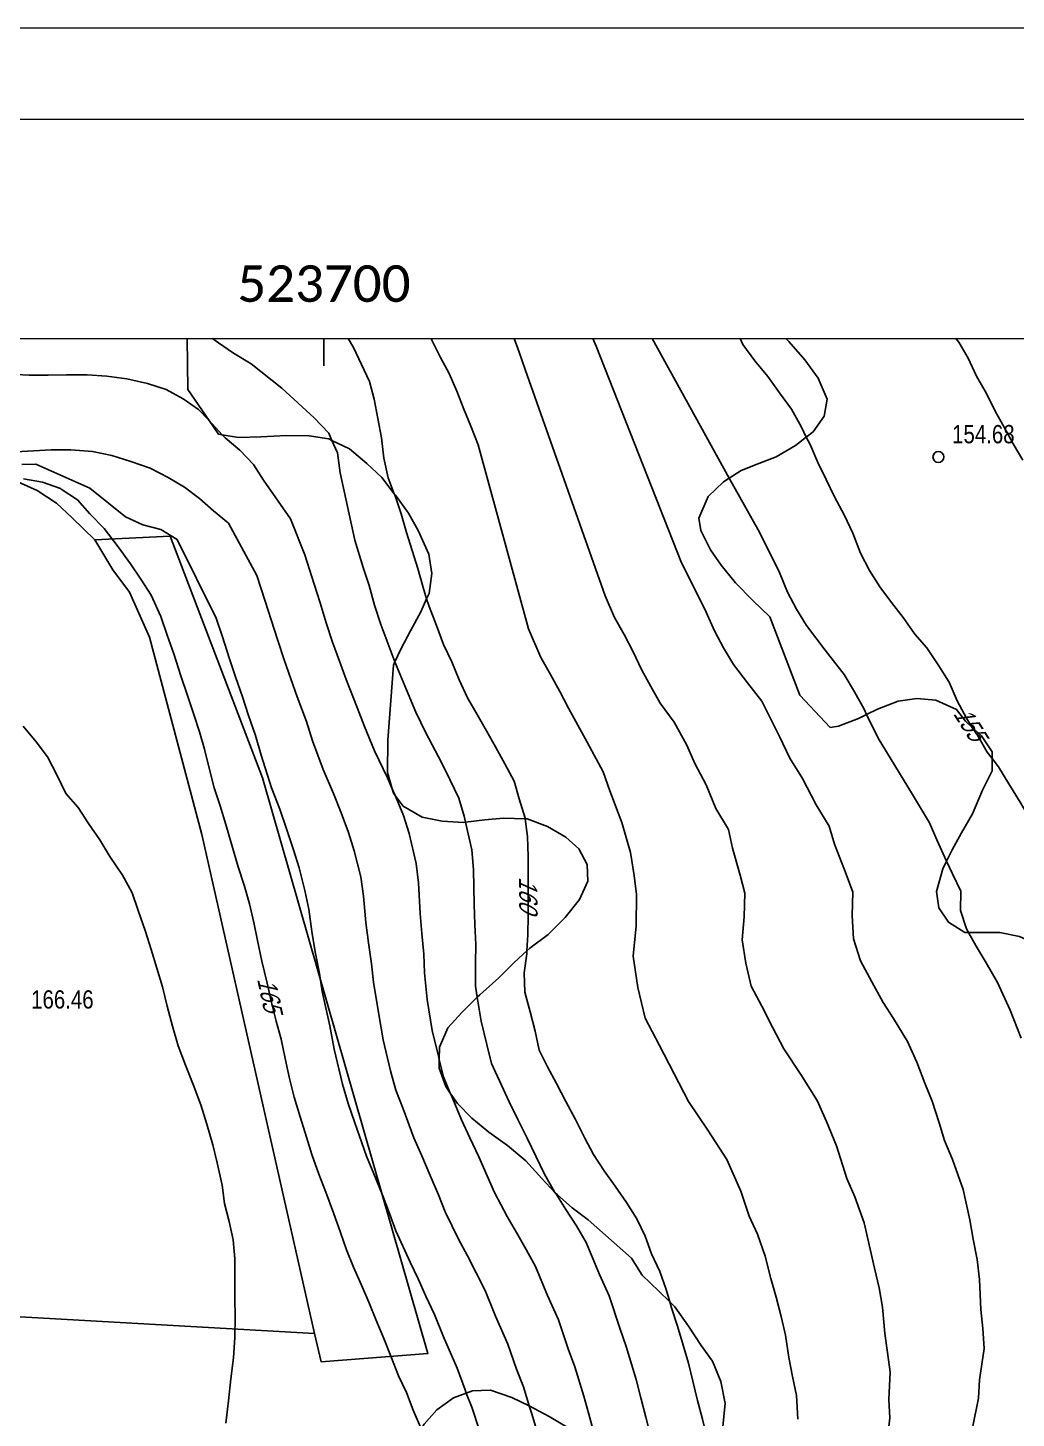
# Model space of a CAD drawing. Header units: metres. Extents: x 523239 to 523998, y 4669208 to 4669802.
# Drawn here: x 523683.8 to 523737.9, y 4669725.9 to 4669802 of the extents above; entities that cross this region are included whole.
import ezdxf
from ezdxf.enums import TextEntityAlignment as Align

# ---------------------------------------------------------------- set-up
doc = ezdxf.new("R2010")
doc.units = ezdxf.units.M
doc.header["$MEASUREMENT"] = 0
for name, color, linetype in [('031006 Cota terreno', 9, 'Continuous'), ('032011 Curva cada 1 m', 40, 'Continuous'), ('032015 Curva cada 5 m', 34, 'Continuous'), ('032022 Curva cada 1 m de baja fiabilidad', 40, 'Continuous'), ('032023 Curva cada 5 m de baja fiabilidad', 34, 'Continuous'), ('033006 Texto cota terreno', 9, 'Continuous'), ('033015 Texto curva maestra', 42, 'Continuous'), ('082001 Valla Alambrada', 7, 'ALAMBRADA'), ('102002 Zona arbolada', 3, 'MASA'), ('992007 Cuadricula', 7, 'Continuous'), ('993007 Textos cuadricula', 7, 'Continuous')]:
    doc.layers.add(name, color=color, linetype=linetype)
doc.layers.add('992006 Lineas cajetin', color=7, linetype='Continuous', lineweight=0)
doc.styles.add('Legend', font='calibri.ttf')
doc.styles.get("Standard").update_dxf_attribs({"font": 'arial.ttf'})
doc.linetypes.add('ALAMBRADA', pattern='A,3,[131,GEOGRAMA.SHX,S=0.5,R=0,X=0,Y=0],3', length=6)
doc.linetypes.add('MASA', pattern='A,0.0001,[130,GEOGRAMA.SHX,S=0.5,R=180,X=0,Y=0],-2.9', length=2.9001)

# ---------------------------------------------------------------- blocks, each defined once
blk = doc.blocks.new('COTAP')
at = {"color": 0}
blk.add_circle((0, 0), 0.3, dxfattribs=at)

msp = doc.modelspace()

# ---------------------------------------------------------------- linework, layer by layer
at = {"layer": '032011 Curva cada 1 m'}
for points, elevation in [([(523679.46, 4669785), (523682.45, 4669783.06), (523683.87, 4669782.99), (523684.92, 4669782.98), (523685.92, 4669783), (523687.05, 4669783.01), (523688.12, 4669782.93), (523689.22, 4669782.78), (523690.34, 4669782.54), (523691.36, 4669782.21), (523692.3, 4669781.7), (523693.14, 4669781.1), (523693.72, 4669780.5)], 162), ([(523734.564, 4669785), (523734.73, 4669784.79), (523735.24, 4669783.92), (523735.71, 4669782.94), (523736.25, 4669781.99), (523736.73, 4669781.02), (523737.22, 4669780.14), (523737.71, 4669779.23), (523738.23, 4669778.33)], 154), ([(523694.43, 4669779.72), (523694.59, 4669779.55), (523695.4, 4669778.89), (523696.15, 4669778.1), (523696.7, 4669777.25), (523698.17, 4669775.13), (523698.96, 4669773.15), (523699.47, 4669771.54), (523699.8, 4669770.53), (523700.12, 4669769.44), (523700.47, 4669768.38), (523700.85, 4669767.34), (523701.21, 4669766.33), (523701.82, 4669764.79), (523702.21, 4669763.76), (523702.76, 4669762.42), (523703.48, 4669760.94), (523703.74, 4669760.34)], 162), ([(523700.44, 4669779.41), (523700.74, 4669778.73), (523700.88, 4669777.65), (523701.69, 4669773.96), (523702.15, 4669772.47), (523702.47, 4669771.47), (523702.77, 4669770.4), (523703.11, 4669769.35), (523703.5, 4669768.32), (523703.88, 4669767.29)], 161), ([(523711.22, 4669726.58), (523710.91, 4669727.62), (523710.54, 4669728.58), (523710.06, 4669729.95), (523709.38, 4669731.49), (523708.82, 4669732.89), (523708.32, 4669733.86), (523707.85, 4669734.79), (523707.37, 4669735.69), (523706.64, 4669737.2), (523706.26, 4669738.13), (523705.82, 4669739.18), (523705.35, 4669740.26), (523704.92, 4669741.24), (523704.33, 4669742.83), (523703.93, 4669743.85), (523703.65, 4669744.91), (523703.24, 4669746.61), (523702.98, 4669748.1), (523702.71, 4669749.76), (523702.6, 4669750.77), (523702.43, 4669751.92), (523702.29, 4669753.03), (523702.17, 4669754.48), (523702.01, 4669755.53), (523701.66, 4669756.96), (523701.35, 4669757.95), (523700.94, 4669759.04), (523700.53, 4669760.09), (523699.95, 4669761.41), (523699.38, 4669762.98), (523699.04, 4669764.03), (523698.53, 4669765.38), (523698.19, 4669766.37), (523697.82, 4669767.4), (523697.47, 4669768.47), (523697.12, 4669769.6), (523696.78, 4669770.61), (523696.33, 4669772.03), (523694.78, 4669774.88), (523693.95, 4669775.57), (523693.19, 4669776.24), (523692.37, 4669776.85), (523691.48, 4669777.39), (523690.49, 4669777.89), (523689.44, 4669778.27), (523688.39, 4669778.6), (523687.34, 4669778.81), (523686.16, 4669778.91), (523685.08, 4669778.91), (523683.15, 4669778.8)], 163), ([(523683.47, 4669778.1), (523684.23, 4669778.12), (523687.19, 4669776.81), (523689.15, 4669775.23), (523690.09, 4669774.8), (523691.07, 4669774.54), (523691.96, 4669774), (523694.1, 4669769.68), (523694.45, 4669768.66), (523694.82, 4669767.51), (523695.18, 4669766.43), (523695.54, 4669765.39), (523695.86, 4669764.42), (523696.25, 4669763.27), (523696.56, 4669762.19), (523697.13, 4669760.41), (523697.58, 4669759.24), (523697.95, 4669758.15), (523698.33, 4669757.01), (523698.65, 4669756.02), (523698.96, 4669754.79), (523699.17, 4669753.76), (523699.33, 4669752.53), (523699.52, 4669751.42), (523699.75, 4669750.24), (523699.91, 4669749.25), (523700.32, 4669747.37), (523700.56, 4669746.1), (523701.01, 4669744.19), (523701.32, 4669743.12), (523701.69, 4669742.06), (523702.32, 4669740.25), (523702.73, 4669739.27), (523703.18, 4669738.16), (523703.58, 4669737.1), (523703.93, 4669736.16), (523704.71, 4669734.44), (523705.15, 4669733.52), (523705.57, 4669732.58), (523706.05, 4669731.58), (523706.54, 4669730.35), (523707.28, 4669728.63), (523707.72, 4669727.46), (523707.79, 4669727.27)], 164), ([(523722.18, 4669777.35), (523723.75, 4669774.52), (523724.45, 4669773.16), (523724.92, 4669772.18), (523725.36, 4669771.12), (523725.86, 4669770.18), (523726.41, 4669769.28), (523727.43, 4669767.94), (523728.47, 4669766.6), (523729.03, 4669765.66), (523729.56, 4669764.7), (523729.69, 4669764.41)], 156), ([(523683.55, 4669763.77), (523684.25, 4669762.92), (523684.87, 4669762.09), (523685.41, 4669761.07), (523685.88, 4669760.09), (523686.55, 4669759.33), (523687.12, 4669758.45), (523687.74, 4669757.55), (523688.29, 4669756.65), (523688.98, 4669755.63), (523689.5, 4669754.65), (523689.83, 4669753.68), (523690.24, 4669752.54), (523690.54, 4669751.55), (523690.85, 4669750.54), (523691.16, 4669749.51), (523691.43, 4669748.46), (523691.71, 4669747.36), (523692.02, 4669746.28), (523692.42, 4669745.22), (523692.84, 4669744.17), (523693.26, 4669743.06), (523693.6, 4669741.99), (523693.92, 4669740.86), (523694.16, 4669739.88), (523694.43, 4669738.65), (523694.56, 4669737.65), (523694.81, 4669736.67), (523695.03, 4669735.67), (523695.12, 4669734.62), (523695.12, 4669733.62), (523695.13, 4669732.47), (523695.14, 4669731.44), (523695.13, 4669730.32), (523695.05, 4669729.21), (523694.91, 4669728.06), (523694.78, 4669726.85), (523694.64, 4669725.62)], 166), ([(523703.89, 4669759.98), (523703.92, 4669759.94), (523704.36, 4669758.89), (523704.67, 4669757.91), (523705.05, 4669756.26), (523705.18, 4669755.21), (523705.26, 4669753.52), (523705.35, 4669752.42), (523705.46, 4669751.3), (523705.5, 4669750.28), (523705.64, 4669748.82), (523705.92, 4669747.12), (523706.28, 4669745.64), (523706.3, 4669745.52)], 162), ([(523707.75, 4669758.52), (523708.1, 4669757), (523708.18, 4669755.93), (523708.22, 4669754.02), (523708.26, 4669752.92), (523708.31, 4669751.83), (523708.3, 4669750.79), (523708.3, 4669749.55), (523708.39, 4669748.94)], 161), ([(523734.07, 4669756.38), (523734.39, 4669755.7), (523734.85, 4669754.75), (523734.82, 4669753.69), (523735.16, 4669752.69), (523735.27, 4669752.48)], 156), ([(523706.91, 4669743.69), (523706.96, 4669743.59), (523707.53, 4669742.23), (523707.98, 4669741.25), (523708.47, 4669740.2), (523708.93, 4669739.17), (523709.34, 4669738.25), (523710.02, 4669736.94), (523710.54, 4669736.06), (523711.06, 4669735.14), (523711.58, 4669734.2), (523712.23, 4669732.62), (523712.83, 4669731.28), (523713.37, 4669729.7), (523713.72, 4669728.72), (523714.22, 4669727.1), (523714.49, 4669726.12), (523714.78, 4669725.05), (523714.9, 4669724.54)], 162), ([(523712.64, 4669738.25), (523712.68, 4669738.19), (523713.24, 4669737.33), (523713.81, 4669736.42), (523714.35, 4669735.51), (523715.07, 4669733.76), (523715.61, 4669732.6), (523716.19, 4669730.82), (523716.54, 4669729.83), (523717.08, 4669728.01), (523717.34, 4669727.02), (523717.61, 4669725.96), (523718.08, 4669724.07), (523718.36, 4669723.07)], 161)]:
    msp.add_lwpolyline(points, dxfattribs=dict(at, elevation=elevation))
at = {"layer": '032015 Curva cada 5 m'}
for points, elevation in [([(523726.39, 4669779.6), (523726.61, 4669779.19), (523727.02, 4669778.2), (523727.48, 4669777.27), (523727.94, 4669776.33), (523728.46, 4669775.35), (523728.93, 4669774.34), (523729.36, 4669773.24), (523729.85, 4669772.29), (523730.41, 4669771.41), (523731.06, 4669770.54), (523731.69, 4669769.73), (523732.33, 4669768.82), (523732.99, 4669768.06), (523733.61, 4669767.13), (523734.2, 4669766.19), (523734.64, 4669765.16), (523735.15, 4669764.21), (523735.47, 4669763.7)], 155), ([(523705.28, 4669725.4), (523704.89, 4669726.34), (523704.51, 4669727.3), (523704.07, 4669728.22), (523703.69, 4669729.21), (523703.28, 4669730.27), (523702.83, 4669731.3), (523702.46, 4669732.25), (523702.05, 4669733.19), (523701.61, 4669734.17), (523701.23, 4669735.12), (523700.91, 4669736.07), (523700.53, 4669737.14), (523700.1, 4669738.28), (523699.72, 4669739.26), (523699.33, 4669740.33), (523699.05, 4669741.29), (523698.7, 4669742.39), (523698.37, 4669743.47), (523698.11, 4669744.49), (523697.88, 4669745.59), (523697.66, 4669746.65), (523697.39, 4669747.63), (523697.11, 4669748.73), (523696.9, 4669749.71), (523696.6, 4669750.92), (523696.37, 4669752.04), (523696.17, 4669753.04), (523695.92, 4669754.05), (523695.64, 4669755.07), (523695.31, 4669756.07), (523694.96, 4669757.26), (523694.63, 4669758.39), (523694.32, 4669759.41), (523694, 4669760.41), (523693.74, 4669761.41), (523693.46, 4669762.51), (523693.19, 4669763.47), (523692.88, 4669764.42), (523692.54, 4669765.46), (523692.17, 4669766.54), (523691.78, 4669767.73), (523691.42, 4669768.75), (523691.07, 4669769.78), (523690.55, 4669770.95), (523689.99, 4669771.82), (523689.42, 4669772.66), (523688.74, 4669773.59), (523687.97, 4669774.59), (523687.19, 4669775.39), (523686.51, 4669776.16), (523685.63, 4669776.75), (523685.58, 4669776.79), (523684.6, 4669777.14), (523683.56, 4669777.31)], 165), ([(523703.84, 4669776.5), (523703.89, 4669776.38), (523704.22, 4669775.4), (523704.51, 4669774.37), (523704.83, 4669773.4), (523705.14, 4669772.4), (523705.42, 4669771.37), (523705.61, 4669770.74)], 160), ([(523736.56, 4669762), (523736.91, 4669761.56), (523737.48, 4669760.62), (523738.1, 4669759.61), (523738.64, 4669758.68), (523739.12, 4669757.77), (523739.67, 4669756.78), (523740.19, 4669755.73), (523740.77, 4669754.81), (523741.32, 4669753.89), (523741.78, 4669752.98), (523742.24, 4669752.04), (523742.66, 4669751.09), (523743.06, 4669750.12), (523743.39, 4669749.17), (523743.75, 4669748.19)], 155), ([(523711.01, 4669758.7), (523711.14, 4669757.74), (523711.18, 4669756.65), (523711.17, 4669755.57), (523711.18, 4669754.51), (523711.18, 4669753.42), (523711.16, 4669752.36), (523711.1, 4669751.48)], 160), ([(523718.92, 4669732.26), (523719.02, 4669731.94), (523719.35, 4669730.94), (523719.65, 4669729.9), (523719.94, 4669728.92), (523720.18, 4669727.92), (523720.44, 4669726.87), (523720.72, 4669725.85), (523720.96, 4669724.77), (523721.1, 4669724.21)], 160)]:
    msp.add_lwpolyline(points, dxfattribs=dict(at, elevation=elevation))
at = {"layer": '032022 Curva cada 1 m de baja fiabilidad'}
for points, elevation in [([(523693.895, 4669785), (523694.23, 4669784.76), (523695.05, 4669784.19), (523696.01, 4669783.61), (523697.7, 4669782.28), (523699.47, 4669780.66), (523700.27, 4669779.82), (523700.44, 4669779.41)], 161), ([(523705.868, 4669785), (523705.91, 4669784.91), (523706.37, 4669783.96), (523706.85, 4669783.08), (523707.27, 4669782.11), (523707.65, 4669781.13), (523708.04, 4669780.19), (523708.44, 4669779.18), (523711.19, 4669769.1), (523711.87, 4669767.53), (523712.4, 4669766.61), (523712.9, 4669765.68), (523713.38, 4669764.76), (523713.89, 4669763.83), (523714.4, 4669762.9), (523715.27, 4669761.27), (523715.65, 4669760.24), (523716.29, 4669758.5), (523716.77, 4669756.87), (523716.97, 4669755.6), (523717.1, 4669754.57), (523717.08, 4669752.85), (523716.92, 4669751.18), (523717.18, 4669749.47), (523717.58, 4669747.79), (523718.34, 4669746.33), (523719.16, 4669744.75), (523719.95, 4669743.23), (523721.01, 4669741.66), (523722.05, 4669740.05), (523722.81, 4669738.33), (523723.27, 4669736.96), (523723.72, 4669735.97), (523724.14, 4669734.77), (523724.46, 4669733.55), (523724.74, 4669732.53), (523725.01, 4669731.46), (523725.25, 4669730.44), (523725.43, 4669729.23), (523725.64, 4669728.18), (523725.85, 4669727.14), (523725.93, 4669725.85)], 159), ([(523710.412, 4669785), (523710.68, 4669784.24), (523711.01, 4669783.29), (523715.38, 4669770.91), (523715.89, 4669769.73), (523716.42, 4669768.79), (523716.91, 4669767.85), (523717.37, 4669766.88), (523717.88, 4669765.95), (523718.4, 4669765.03), (523719.17, 4669763.99), (523719.86, 4669762.73), (523720.29, 4669761.73), (523720.91, 4669760.56), (523721.45, 4669759.27), (523722.14, 4669758.12), (523722.36, 4669757.1), (523722.78, 4669755.63), (523723.02, 4669754.63), (523723, 4669753.34), (523722.88, 4669752.09), (523723.08, 4669750.81), (523723.38, 4669749.55), (523723.95, 4669748.45), (523724.56, 4669747.27), (523725.16, 4669746.12), (523726.09, 4669744.72), (523726.98, 4669743.28), (523727.5, 4669742.14), (523728.05, 4669740.8), (523728.61, 4669739.02), (523729.05, 4669738.01), (523729.55, 4669736.59), (523729.89, 4669735.16), (523730.13, 4669734.12), (523730.37, 4669733.03), (523730.56, 4669731.97), (523730.69, 4669730.54), (523730.84, 4669729.5), (523730.98, 4669728.42), (523730.9, 4669726.93), (523730.96, 4669725.92), (523730.79, 4669724.48)], 158), ([(523714.707, 4669785), (523714.89, 4669784.58), (523719.56, 4669772.71), (523720.43, 4669770.98), (523720.91, 4669770.01), (523721.37, 4669769), (523721.87, 4669768.06), (523722.41, 4669767.15), (523723.17, 4669766.15), (523723.95, 4669765.14), (523724.44, 4669764.2), (523724.92, 4669763.21), (523725.49, 4669762.03), (523726.18, 4669760.91), (523726.94, 4669759.47), (523727.64, 4669758.3), (523727.94, 4669757.32), (523728.58, 4669755.67), (523728.93, 4669754.69), (523728.9, 4669753.41), (523728.97, 4669752.14), (523729.36, 4669750.94), (523729.97, 4669749.78), (523730.6, 4669748.66), (523731.16, 4669747.77), (523731.92, 4669746.52), (523732.44, 4669745.38), (523732.88, 4669744.23), (523733.28, 4669743.26), (523733.67, 4669742.06), (523733.96, 4669741.09), (523734.39, 4669740.06), (523734.97, 4669738.42), (523735.33, 4669736.76), (523735.53, 4669735.7), (523735.74, 4669734.59), (523735.86, 4669733.49), (523735.94, 4669731.85), (523736.05, 4669730.81), (523736.12, 4669729.71), (523735.86, 4669728), (523735.82, 4669726.99), (523735.49, 4669725.37)], 157), ([(523717.964, 4669785), (523722.18, 4669777.35)], 156), ([(523693.72, 4669780.5), (523693.89, 4669780.33), (523694.43, 4669779.72)], 162), ([(523703.88, 4669767.29), (523704.61, 4669765.55), (523705.03, 4669764.55), (523705.58, 4669763.42), (523706.43, 4669761.79), (523706.91, 4669760.83), (523707.38, 4669759.83), (523707.68, 4669758.85), (523707.75, 4669758.52)], 161), ([(523729.69, 4669764.41), (523730.32, 4669763.12), (523731.23, 4669761.63), (523732.21, 4669760.04), (523733.14, 4669758.49), (523733.53, 4669757.55), (523734.07, 4669756.38)], 156), ([(523703.74, 4669760.34), (523703.89, 4669759.98)], 162), ([(523735.27, 4669752.48), (523735.68, 4669751.74), (523736.24, 4669750.83), (523736.85, 4669749.75), (523737.55, 4669748.24), (523738.14, 4669746.7)], 156), ([(523708.39, 4669748.94), (523708.6, 4669747.63), (523708.92, 4669746.36), (523709.16, 4669745.31), (523709.6, 4669744.36), (523710.13, 4669743.22), (523710.6, 4669742.24), (523711.11, 4669741.22), (523711.61, 4669740.2), (523712.05, 4669739.29), (523712.64, 4669738.25)], 161), ([(523706.3, 4669745.52), (523706.55, 4669744.58), (523706.91, 4669743.69)], 162), ([(523707.79, 4669727.27), (523708.09, 4669726.51), (523708.49, 4669725.28)], 164), ([(523711.22, 4669726.58), (523711.35, 4669726.19), (523711.65, 4669725.22)], 163)]:
    msp.add_lwpolyline(points, dxfattribs=dict(at, elevation=elevation))
at = {"layer": '032023 Curva cada 5 m de baja fiabilidad'}
for points, elevation in [([(523701.329, 4669785), (523701.62, 4669784.51), (523702.06, 4669783.58), (523702.49, 4669782.64), (523702.75, 4669781.68), (523702.94, 4669780.61), (523703.14, 4669779.56), (523703.28, 4669778.45), (523703.52, 4669777.37), (523703.84, 4669776.5)], 160), ([(523722.774, 4669785), (523722.92, 4669784.66), (523723.58, 4669783.77), (523724.28, 4669782.92), (523724.93, 4669782.03), (523725.58, 4669781.12), (523726.12, 4669780.14), (523726.39, 4669779.6)], 155), ([(523705.61, 4669770.74), (523705.75, 4669770.32), (523706.16, 4669769.29), (523706.55, 4669768.24), (523707, 4669767.29), (523707.4, 4669766.31), (523707.85, 4669765.33), (523708.39, 4669764.42), (523708.89, 4669763.52), (523709.38, 4669762.64), (523709.9, 4669761.72), (523710.4, 4669760.77), (523710.69, 4669759.8), (523711.01, 4669758.75), (523711.01, 4669758.7)], 160), ([(523735.47, 4669763.7), (523735.75, 4669763.28), (523736.29, 4669762.35), (523736.56, 4669762)], 155), ([(523711.1, 4669751.48), (523711.1, 4669751.31), (523710.96, 4669750.27), (523711, 4669749.21), (523711.28, 4669748.14), (523711.56, 4669747.08), (523711.78, 4669746.04), (523712.24, 4669745.13), (523712.73, 4669744.21), (523713.23, 4669743.23), (523713.76, 4669742.24), (523714.28, 4669741.23), (523714.75, 4669740.33), (523715.34, 4669739.44), (523715.93, 4669738.6), (523716.55, 4669737.7), (523717.12, 4669736.82), (523717.58, 4669735.87), (523717.92, 4669734.9), (523718.38, 4669733.93), (523718.72, 4669732.95), (523718.92, 4669732.26)], 160)]:
    msp.add_lwpolyline(points, dxfattribs=dict(at, elevation=elevation))
at = {"layer": '082001 Valla Alambrada', "flags": 128}
for points in [[(523687.47, 4669773.98), (523686.22, 4669775.18), (523685.36, 4669775.99), (523684.31, 4669776.68), (523683.25, 4669777.15), (523682.22, 4669777.18), (523680.96, 4669776.67), (523679.83, 4669776.26), (523671.28, 4669770)], [(523687.47, 4669773.98), (523691.59, 4669774.17), (523696.63, 4669760.95), (523705.69, 4669729.44), (523699.85, 4669728.98), (523699.48, 4669730.53)], [(523699.48, 4669730.53), (523693.32, 4669757.84), (523690.45, 4669768.65), (523689.36, 4669771.12), (523688.45, 4669772.34), (523687.47, 4669773.98)], [(523664.68, 4669736.44), (523669.5, 4669732.24), (523699.48, 4669730.53)]]:
    msp.add_lwpolyline(points, dxfattribs=at)
at = {"layer": '102002 Zona arbolada', "flags": 128}
for points in [[(523755.94, 4669742.65), (523758.54, 4669740.15), (523758.64, 4669740.02), (523759.36, 4669739.18), (523759.98, 4669738.19), (523760.5, 4669737.03), (523760.57, 4669736.76), (523760.83, 4669735.9), (523761.03, 4669734.67), (523761.07, 4669733.48), (523761.05, 4669732.41), (523760.99, 4669731.15), (523760.71, 4669729.95), (523759.84, 4669728.3), (523759.59, 4669727.81), (523758.98, 4669726.97), (523758.15, 4669725.8), (523757.28, 4669724.89), (523756.18, 4669724.14), (523754.99, 4669723.58), (523753.64, 4669723.22), (523752.82, 4669722.98), (523752.48, 4669722.89), (523751.35, 4669722.72), (523750.12, 4669722.6), (523749.89, 4669722.58), (523748.67, 4669722.41), (523747.47, 4669722.21), (523746.76, 4669722.09), (523746.28, 4669722.04), (523745.02, 4669721.97), (523743.79, 4669721.93), (523743.66, 4669721.92), (523742.56, 4669721.86), (523741.17, 4669721.85), (523739.85, 4669721.91), (523739.33, 4669721.97), (523738.59, 4669722.06), (523737.49, 4669722.18), (523736.2, 4669722.18), (523735, 4669721.94), (523734.07, 4669721.42), (523733.14, 4669720.51), (523732.17, 4669719.44), (523731.41, 4669718.2), (523730.6, 4669717.1), (523730.03, 4669715.84), (523729.68, 4669714.84), (523729.62, 4669714.64), (523729.59, 4669714.5), (523729.4, 4669713.51), (523729.44, 4669712.38), (523729.96, 4669711.35), (523730.77, 4669710.48), (523731.66, 4669709.81), (523731.85, 4669709.68), (523732.75, 4669708.91), (523733.7, 4669708.01), (523734.1, 4669707.56), (523734.54, 4669707.08), (523735.23, 4669706.11), (523735.91, 4669704.82), (523735.93, 4669704.75), (523736.24, 4669703.72), (523736.28, 4669703.6), (523736.32, 4669702.34), (523735.9, 4669701.3), (523735.36, 4669700.56), (523735.04, 4669700.13), (523734.17, 4669698.96), (523733.15, 4669697.86), (523732.41, 4669697.18), (523731.73, 4669696.4), (523730.93, 4669695.55), (523730.22, 4669694.8), (523729.42, 4669694.06), (523728.49, 4669693.15), (523727.87, 4669692.6), (523727.4, 4669692.17), (523726.37, 4669691.06), (523725.25, 4669689.96), (523724.09, 4669688.79), (523723.35, 4669688.01), (523722.68, 4669687.26), (523721.49, 4669685.99), (523720.62, 4669685.15), (523719.76, 4669683.98), (523719.64, 4669683.8), (523718.99, 4669682.84), (523718.09, 4669681.64), (523717.52, 4669680.51), (523716.78, 4669679.31), (523716.2, 4669678.37), (523715.66, 4669677.33), (523715.05, 4669676.49), (523714.15, 4669675.32), (523713.9, 4669675.01), (523713.26, 4669674.21), (523712.23, 4669673.11), (523711.2, 4669672.23), (523710.17, 4669671.42), (523709.08, 4669670.7), (523708.01, 4669670.27), (523706.79, 4669670.01), (523705.59, 4669669.87), (523704.3, 4669669.89), (523703.1, 4669669.95), (523702.41, 4669669.98), (523701.94, 4669670.01), (523701.12, 4669669.98), (523700.68, 4669669.97), (523699.86, 4669669.7), (523699.55, 4669669.61), (523698.49, 4669668.99), (523697.53, 4669668.04), (523696.59, 4669667.1), (523695.54, 4669665.9), (523694.67, 4669664.79), (523693.77, 4669663.66), (523692.91, 4669662.81), (523691.94, 4669661.84), (523691.01, 4669660.73), (523690.21, 4669659.66), (523689.51, 4669658.37), (523688.55, 4669657.13), (523687.78, 4669655.9), (523687.14, 4669654.76), (523686.53, 4669653.63), (523686.47, 4669653.48), (523686.05, 4669652.37), (523685.87, 4669651.01), (523685.91, 4669649.65), (523686.05, 4669648.23), (523686.09, 4669646.78), (523686, 4669645.39), (523685.62, 4669644.12), (523684.95, 4669642.99), (523684.08, 4669642.01), (523683.22, 4669641.04), (523682.15, 4669640.26), (523681.09, 4669639.6), (523680.42, 4669639.33), (523680.03, 4669639.18), (523678.87, 4669638.91), (523677.74, 4669638.74), (523676.54, 4669638.48), (523675.45, 4669638.18), (523674.25, 4669637.72), (523673.11, 4669637.01), (523673, 4669636.94), (523672.13, 4669636.42), (523671.99, 4669636.31), (523670.97, 4669635.5), (523670.06, 4669634.71), (523669.88, 4669634.56), (523668.95, 4669633.49), (523667.98, 4669632.38), (523667.38, 4669631.51), (523666.57, 4669630.57), (523665.9, 4669629.66), (523665.13, 4669628.68), (523664.68, 4669627.78), (523663.95, 4669626.51), (523663.12, 4669625.25), (523662.38, 4669624.08), (523662.09, 4669623.41), (523661.84, 4669622.81), (523661.23, 4669622), (523661.09, 4669621.79), (523660.53, 4669620.96), (523660.21, 4669620.38), (523659.79, 4669619.6), (523659.28, 4669618.73), (523658.85, 4669618.19), (523658.38, 4669617.59), (523657.81, 4669616.75), (523657.07, 4669615.87), (523656.23, 4669614.73), (523655.47, 4669613.44), (523654.83, 4669612.63), (523654.28, 4669611.75), (523653.8, 4669610.68), (523653.29, 4669609.68), (523652.59, 4669608.28), (523651.82, 4669607.02), (523651.12, 4669605.82), (523650.64, 4669604.75), (523650.13, 4669603.84), (523649.65, 4669602.8), (523648.98, 4669601.38), (523648.67, 4669600.48), (523648.63, 4669600.37), (523648.06, 4669599.47), (523647.42, 4669598.4), (523646.71, 4669597.03), (523645.98, 4669595.61), (523645.31, 4669594.21), (523644.93, 4669592.89), (523644.32, 4669591.53), (523643.94, 4669590.55), (523643.43, 4669589.39), (523642.63, 4669587.96), (523641.9, 4669586.63), (523641.19, 4669585.5), (523640.65, 4669584.65), (523640.14, 4669583.75), (523639.59, 4669582.77), (523639.15, 4669581.83), (523638.57, 4669580.83), (523638.06, 4669579.79), (523637.88, 4669579.49), (523637.29, 4669578.46), (523636.88, 4669577.52), (523636.14, 4669576.29), (523635.41, 4669575.06), (523634.58, 4669573.92), (523633.94, 4669573.08), (523633.29, 4669572.07), (523632.88, 4669571.1), (523632.11, 4669569.71), (523631.6, 4669568.83), (523630.83, 4669567.69), (523629.9, 4669566.56), (523629.58, 4669566.15), (523629.01, 4669565.42), (523628.36, 4669564.61), (523627.4, 4669563.41), (523626.79, 4669562.6), (523626.22, 4669561.75), (523625.93, 4669561.3), (523625.61, 4669560.81), (523624.87, 4669559.97), (523623.31, 4669557.02), (523622.76, 4669556.08), (523622.25, 4669555.14), (523621.87, 4669554.2), (523621.26, 4669553.77), (523620.45, 4669553.09), (523619.59, 4669552.44), (523619.01, 4669551.56), (523618.6, 4669551.29), (523618.27, 4669551.07), (523617.17, 4669550.74), (523616.14, 4669550.74), (523615.14, 4669550.67), (523614.04, 4669550.5), (523612.94, 4669550.36), (523612.3, 4669549.91), (523611.85, 4669549.16), (523611.24, 4669548.06), (523610.7, 4669547.09), (523610.16, 4669546.02), (523609.74, 4669545.04), (523609.33, 4669544.04), (523608.75, 4669543.03), (523608.14, 4669542.22), (523607.5, 4669541.38), (523606.86, 4669540.57), (523605.96, 4669539.79), (523605.07, 4669539.38), (523604.96, 4669539.33), (523603.96, 4669538.84), (523603.29, 4669538.09), (523602.62, 4669537.31), (523601.88, 4669536.47), (523601.14, 4669535.72), (523600.47, 4669534.97), (523599.73, 4669534.09), (523599.06, 4669533.06), (523598.81, 4669531.86), (523599.04, 4669530.99), (523599.59, 4669530.28), (523599.77, 4669530.13), (523600.56, 4669529.54), (523601.47, 4669529.1), (523602.54, 4669529.13), (523602.92, 4669529.49), (523603.53, 4669530.3), (523604.33, 4669531.5), (523604.91, 4669532.38), (523605.74, 4669533.35), (523606.58, 4669534.04), (523607.35, 4669534.11), (523607.9, 4669533.87), (523608.1, 4669533.79), (523609.14, 4669533.05), (523609.98, 4669532.51), (523610.92, 4669531.71), (523611.7, 4669530.94), (523612.19, 4669530), (523612.59, 4669528.65), (523612.56, 4669527.45), (523612.28, 4669526.32), (523611.93, 4669525.19), (523611.55, 4669523.99), (523611.27, 4669522.73), (523611.05, 4669521.33), (523610.8, 4669519.88), (523610.65, 4669518.42), (523610.4, 4669517.16), (523609.99, 4669516), (523609.22, 4669514.99), (523608.28, 4669514.05), (523607.35, 4669513.49), (523606.89, 4669513.37), (523606.35, 4669513.23), (523605.19, 4669513.38), (523604.31, 4669513.93), (523603.3, 4669514.79), (523602.26, 4669515.72), (523601.29, 4669516.75), (523600.35, 4669517.68), (523599.53, 4669518.84), (523598.75, 4669520), (523598.03, 4669521.25), (523597.25, 4669522.41), (523597.22, 4669522.43), (523596.34, 4669523.41), (523595.49, 4669524.57), (523594.64, 4669525.63), (523593.8, 4669526.53), (523592.85, 4669527.46), (523591.91, 4669528.2), (523591.1, 4669528.84), (523590.16, 4669529.32), (523589.99, 4669529.42), (523589.25, 4669529.89), (523588.15, 4669530.5), (523587.11, 4669531.11), (523586.01, 4669531.72), (523585.04, 4669532.32), (523584.13, 4669533.09), (523583.44, 4669534.09), (523582.89, 4669535.12), (523582.3, 4669536.18), (523581.75, 4669537.05), (523581.06, 4669538.02), (523580.69, 4669538.65), (523580.54, 4669538.89), (523579.76, 4669539.75), (523578.85, 4669540.56), (523578.07, 4669541.39), (523577.54, 4669542.33), (523577.47, 4669542.54), (523577.21, 4669543.39), (523576.95, 4669544.39), (523576.62, 4669545.36), (523576.2, 4669546.36), (523575.77, 4669547.29), (523575.69, 4669547.47), (523575.41, 4669548.23), (523574.92, 4669549.48), (523574.23, 4669550.67), (523573.55, 4669551.48), (523572.83, 4669552.41), (523571.98, 4669553.57), (523571.8, 4669553.87), (523571.43, 4669554.54), (523570.87, 4669555.44), (523570.38, 4669556.4), (523570.12, 4669557.47), (523570.27, 4669558.79), (523570.68, 4669559.73), (523571.26, 4669560.61), (523572.13, 4669561.49), (523573.03, 4669562.14), (523574.16, 4669562.44), (523575.29, 4669562.48), (523576.52, 4669562.35), (523577.81, 4669562.2), (523579.01, 4669561.98), (523580.3, 4669561.67), (523580.71, 4669561.53), (523581.31, 4669561.35), (523582.76, 4669560.94), (523583.12, 4669560.78), (523584.12, 4669560.36), (523585.42, 4669559.82), (523586.68, 4669559.28), (523587.09, 4669559.13), (523587.98, 4669558.84), (523589.18, 4669558.36), (523590.31, 4669557.98), (523591.77, 4669557.54), (523593.22, 4669557.16), (523594.55, 4669556.71), (523595.29, 4669556.31), (523595.52, 4669556.2), (523596.51, 4669555.76), (523596.62, 4669555.72), (523597.6, 4669555.41), (523598.6, 4669555.32), (523599.79, 4669555.55), (523600.98, 4669555.98), (523602.21, 4669556.53), (523603.24, 4669557.12), (523604.17, 4669557.77), (523605.17, 4669558.55), (523605.84, 4669559.33), (523606.42, 4669560.27), (523606.93, 4669561.15), (523607.83, 4669562.09), (523608.76, 4669562.84), (523609.66, 4669563.46), (523610.56, 4669564.11), (523611.72, 4669564.86), (523612.88, 4669565.77), (523614.07, 4669566.59), (523615.2, 4669567.4), (523616.29, 4669568.54), (523617.28, 4669569.78), (523618.24, 4669571.01), (523618.79, 4669571.85), (523619.3, 4669572.83), (523619.47, 4669573.18), (523619.97, 4669574.19), (523620.67, 4669575.58), (523621.44, 4669576.94), (523622.17, 4669578.37), (523622.94, 4669579.73), (523623.71, 4669581.09), (523624.25, 4669582.07), (523624.89, 4669583.36), (523625.62, 4669584.63), (523626.29, 4669586.05), (523626.87, 4669587.41), (523627.41, 4669588.61), (523627.82, 4669589.65), (523628.4, 4669591.04), (523628.93, 4669592.13), (523629.04, 4669592.34), (523629.55, 4669593.47), (523630.25, 4669594.48), (523632.64, 4669599.11), (523633.15, 4669600.25), (523633.79, 4669601.61), (523634.46, 4669602.84), (523635.01, 4669604.14), (523635.39, 4669605.11), (523635.96, 4669606.44), (523636.53, 4669607.89), (523636.91, 4669608.9), (523637.39, 4669610), (523637.74, 4669611.13), (523638.19, 4669612.39), (523638.6, 4669613.59), (523639.01, 4669614.73), (523639.52, 4669616.05), (523639.94, 4669616.99), (523640.48, 4669618), (523640.65, 4669618.25), (523641.25, 4669619.13), (523642.24, 4669620.14), (523643.11, 4669621.08), (523644.14, 4669621.93), (523645.01, 4669622.65), (523645.97, 4669623.4), (523646.9, 4669623.95), (523648.51, 4669624.9), (523651.73, 4669627.79), (523651.83, 4669627.87), (523652.72, 4669628.64), (523653.78, 4669629.65), (523654.49, 4669630.81), (523654.71, 4669631.16), (523655.26, 4669632.02), (523655.93, 4669633.21), (523656.7, 4669634.35), (523657.43, 4669635.45), (523658.26, 4669636.69), (523658.48, 4669637.02), (523659.1, 4669637.92), (523659.87, 4669639.09), (523660.6, 4669640.35), (523661.24, 4669641.49), (523661.81, 4669642.65), (523662.16, 4669643.85), (523662.35, 4669645.18), (523662.47, 4669646.44), (523662.72, 4669647.67), (523663.13, 4669648.8), (523663.74, 4669649.9), (523664.54, 4669650.75), (523665.64, 4669651.43), (523666.93, 4669651.93), (523667.96, 4669652.29), (523669.12, 4669652.78), (523669.58, 4669652.96), (523670.22, 4669653.21), (523671.18, 4669653.63), (523672.37, 4669654.35), (523673.47, 4669655.07), (523674.66, 4669655.82), (523675.79, 4669656.57), (523678.07, 4669657.59), (523678.85, 4669657.94), (523681.95, 4669660.25), (523682, 4669660.29), (523682.87, 4669661.04), (523683.7, 4669661.66), (523684.51, 4669662.34), (523684.65, 4669662.46), (523685.31, 4669663.06), (523686.05, 4669663.87), (523686.75, 4669664.88), (523687.43, 4669665.98), (523687.94, 4669667.05), (523688.19, 4669668.15), (523688.15, 4669669.34), (523688, 4669669.7), (523687.75, 4669670.37), (523687.14, 4669671.05), (523686.47, 4669671.7), (523686.23, 4669671.95), (523685.51, 4669672.72), (523685.04, 4669673.44), (523684.96, 4669673.59), (523684.53, 4669674.62), (523684.36, 4669675.62), (523684.23, 4669676.65), (523684.15, 4669678.01), (523684.15, 4669679.14), (523684.33, 4669680.31), (523684.71, 4669681.44), (523685.26, 4669682.48), (523685.93, 4669683.29), (523686.73, 4669684.2), (523687.47, 4669685.53), (523689.2, 4669688.22), (523690.03, 4669688.77), (523690.54, 4669689.07), (523690.93, 4669689.3), (523691.9, 4669689.92), (523692.83, 4669690.57), (523693.9, 4669691.12), (523695.02, 4669691.71), (523696.09, 4669692.24), (523697.15, 4669692.92), (523698.21, 4669693.61), (523699.24, 4669694.23), (523700.33, 4669694.94), (523701.3, 4669695.66), (523702.14, 4669696.28), (523703.13, 4669697.09), (523704.16, 4669697.94), (523705.06, 4669698.95), (523705.92, 4669700.15), (523706.6, 4669701.32), (523707.04, 4669702.64), (523707.36, 4669703.94), (523707.48, 4669705.3), (523707.37, 4669706.55), (523707.14, 4669707.81), (523706.9, 4669709.04), (523706.61, 4669710.23), (523706.2, 4669712.59), (523704.79, 4669716.2), (523704.46, 4669717.46), (523704.16, 4669718.68), (523704.03, 4669719.94), (523704.02, 4669721.17), (523704.17, 4669722.34), (523704.46, 4669723.4), (523704.87, 4669724.54), (523705.31, 4669725.29), (523705.48, 4669725.57), (523706.18, 4669726.35), (523707.09, 4669727.01), (523707.79, 4669727.27), (523708.12, 4669727.4), (523709.12, 4669727.44), (523710.28, 4669727.03), (523711.22, 4669726.58), (523712.33, 4669726), (523713.4, 4669725.36), (523714.3, 4669724.85), (523714.9, 4669724.54), (523715.57, 4669724.21), (523716.74, 4669723.61), (523717.93, 4669723.13), (523718.36, 4669723.07), (523718.97, 4669723.01), (523719.97, 4669723.34), (523720.84, 4669723.96), (523721.1, 4669724.21), (523721.58, 4669724.67), (523721.83, 4669725.45), (523721.95, 4669726.71), (523721.72, 4669727.9), (523721.26, 4669729.03), (523720.64, 4669729.87), (523719.95, 4669730.93), (523719.2, 4669731.99), (523718.92, 4669732.26), (523718.33, 4669732.86), (523717.42, 4669733.73), (523716.83, 4669734.66), (523714.46, 4669736.75), (523713.58, 4669737.42), (523712.77, 4669738.12), (523712.64, 4669738.25), (523711.92, 4669739.02), (523711.05, 4669739.99), (523710.04, 4669740.82), (523709.03, 4669741.56), (523708.09, 4669742.33), (523707.31, 4669743.13), (523706.91, 4669743.69), (523706.66, 4669744.06), (523706.3, 4669745.06), (523706.3, 4669745.52), (523706.32, 4669746.2), (523706.77, 4669747.26), (523707.54, 4669748.11), (523708.39, 4669748.94), (523708.53, 4669749.08), (523709.56, 4669750), (523710.4, 4669750.84), (523711.1, 4669751.48), (523711.26, 4669751.62), (523712.26, 4669752.37), (523713.19, 4669753.31), (523713.99, 4669754.29), (523714.44, 4669755.29), (523714.4, 4669756.2), (523713.95, 4669757.07), (523713.23, 4669757.71), (523712.23, 4669758.28), (523711.12, 4669758.7), (523711.01, 4669758.7), (523709.83, 4669758.75), (523708.8, 4669758.65), (523707.75, 4669758.52), (523707.64, 4669758.51), (523706.47, 4669758.57), (523705.37, 4669758.79), (523704.33, 4669759.4), (523703.89, 4669759.98), (523703.81, 4669760.11), (523703.74, 4669760.34), (523703.48, 4669761.24), (523703.5, 4669763.01), (523703.8, 4669767.12), (523703.88, 4669767.29), (523704.22, 4669768.03), (523704.73, 4669769), (523705.3, 4669770.04), (523705.61, 4669770.74), (523705.75, 4669771.04), (523705.9, 4669772.14), (523705.74, 4669773.2), (523705.15, 4669774.49), (523704.62, 4669775.43), (523703.91, 4669776.42), (523703.84, 4669776.5), (523703.16, 4669777.39), (523702.35, 4669778.16), (523701.4, 4669778.96), (523700.44, 4669779.41), (523700.27, 4669779.5), (523699.2, 4669779.66), (523697.97, 4669779.68), (523696.55, 4669779.61), (523695.33, 4669779.57), (523694.43, 4669779.72), (523694.23, 4669779.76), (523693.72, 4669780.5), (523692.56, 4669782.2), (523692.518, 4669785)], [(523725.279, 4669785), (523725.44, 4669784.83), (523726.32, 4669783.83), (523727.04, 4669782.83), (523727.53, 4669781.67), (523727.37, 4669780.74), (523726.76, 4669779.89), (523726.39, 4669779.6), (523725.8, 4669779.14), (523724.74, 4669778.52), (523723.8, 4669778.16), (523722.83, 4669777.77), (523722.18, 4669777.35), (523721.87, 4669777.15), (523721.03, 4669776.34), (523720.52, 4669775.17), (523720.62, 4669774.49), (523721.15, 4669773.43), (523721.73, 4669772.59), (523722.52, 4669771.63), (523723.46, 4669770.66), (523724.4, 4669769.76), (523726.04, 4669765.48), (523727.7, 4669763.71), (523728.15, 4669763.78), (523729.25, 4669764.2), (523729.69, 4669764.41), (523730.28, 4669764.7), (523731.41, 4669765.15), (523732.44, 4669765.29), (523733.48, 4669765.2), (523734.61, 4669764.69), (523735.1, 4669764.05), (523735.47, 4669763.7), (523735.98, 4669763.24), (523736.56, 4669762.37), (523736.56, 4669762), (523736.57, 4669761.34), (523736.03, 4669760.27), (523735.49, 4669758.98), (523734.88, 4669757.94), (523734.37, 4669757), (523734.07, 4669756.38), (523733.86, 4669755.96), (523733.51, 4669754.73), (523733.64, 4669753.83), (523734.17, 4669753.05), (523735.07, 4669752.48), (523735.27, 4669752.48), (523735.95, 4669752.48), (523736.98, 4669752.49), (523738.05, 4669752.27), (523739.02, 4669751.82), (523739.8, 4669751.12), (523740.45, 4669750.35), (523741.2, 4669749.51), (523742.04, 4669748.87), (523743.24, 4669748.36), (523743.75, 4669748.19), (523744.25, 4669748.01), (523745.28, 4669747.79), (523746.38, 4669747.51), (523753.16, 4669744.06), (523755.5, 4669742.87), (523755.94, 4669742.65)]]:
    msp.add_lwpolyline(points, dxfattribs=at)
at = {"layer": '992006 Lineas cajetin'}
for points in [[(523238.548, 4669802), (523997.548, 4669802), (523997.548, 4669208.004), (523238.548, 4669208.004)], [(523257.542, 4669797), (523992.548, 4669797), (523992.548, 4669275.319), (523257.542, 4669275.319)]]:
    msp.add_lwpolyline(points, close=True, dxfattribs=at)
msp.add_lwpolyline([(523275, 4669785), (523975, 4669785)], dxfattribs=at)
at = {"layer": '992007 Cuadricula'}
msp.add_lwpolyline([(523700, 4669785), (523700, 4669783.5)], dxfattribs=at)

# ---------------------------------------------------------------- block references
at = {"layer": '031006 Cota terreno'}
msp.add_blockref('COTAP', (523733.62, 4669778.51, 154.68), dxfattribs=at)

# ---------------------------------------------------------------- texts
at = {"layer": '033006 Texto cota terreno', "width": 0.8}
for s, p in [('154.68', (523734.37, 4669779.26, 154.68)), ('166.46', (523683.98, 4669748.32, 166.46))]:
    msp.add_text(s, height=1, dxfattribs=at).set_placement(p)
at = {"layer": '033015 Texto curva maestra', "oblique": 25, "width": 0.8}
for s, rotation, p in [('155', 302.1, (523735.32, 4669763.94, 155)), ('160', 270.54, (523711.18, 4669754.6, 160)), ('165', 282.09, (523697.02, 4669749.13, 165))]:
    msp.add_text(s, height=1, rotation=rotation, dxfattribs=at).set_placement(p, align=Align.MIDDLE_CENTER)
at = {"layer": '993007 Textos cuadricula', "style": 'Legend'}
msp.add_text('523700', height=2, dxfattribs=at).set_placement((523700, 4669787), align=Align.CENTER)

doc.saveas('drawing.dxf')
